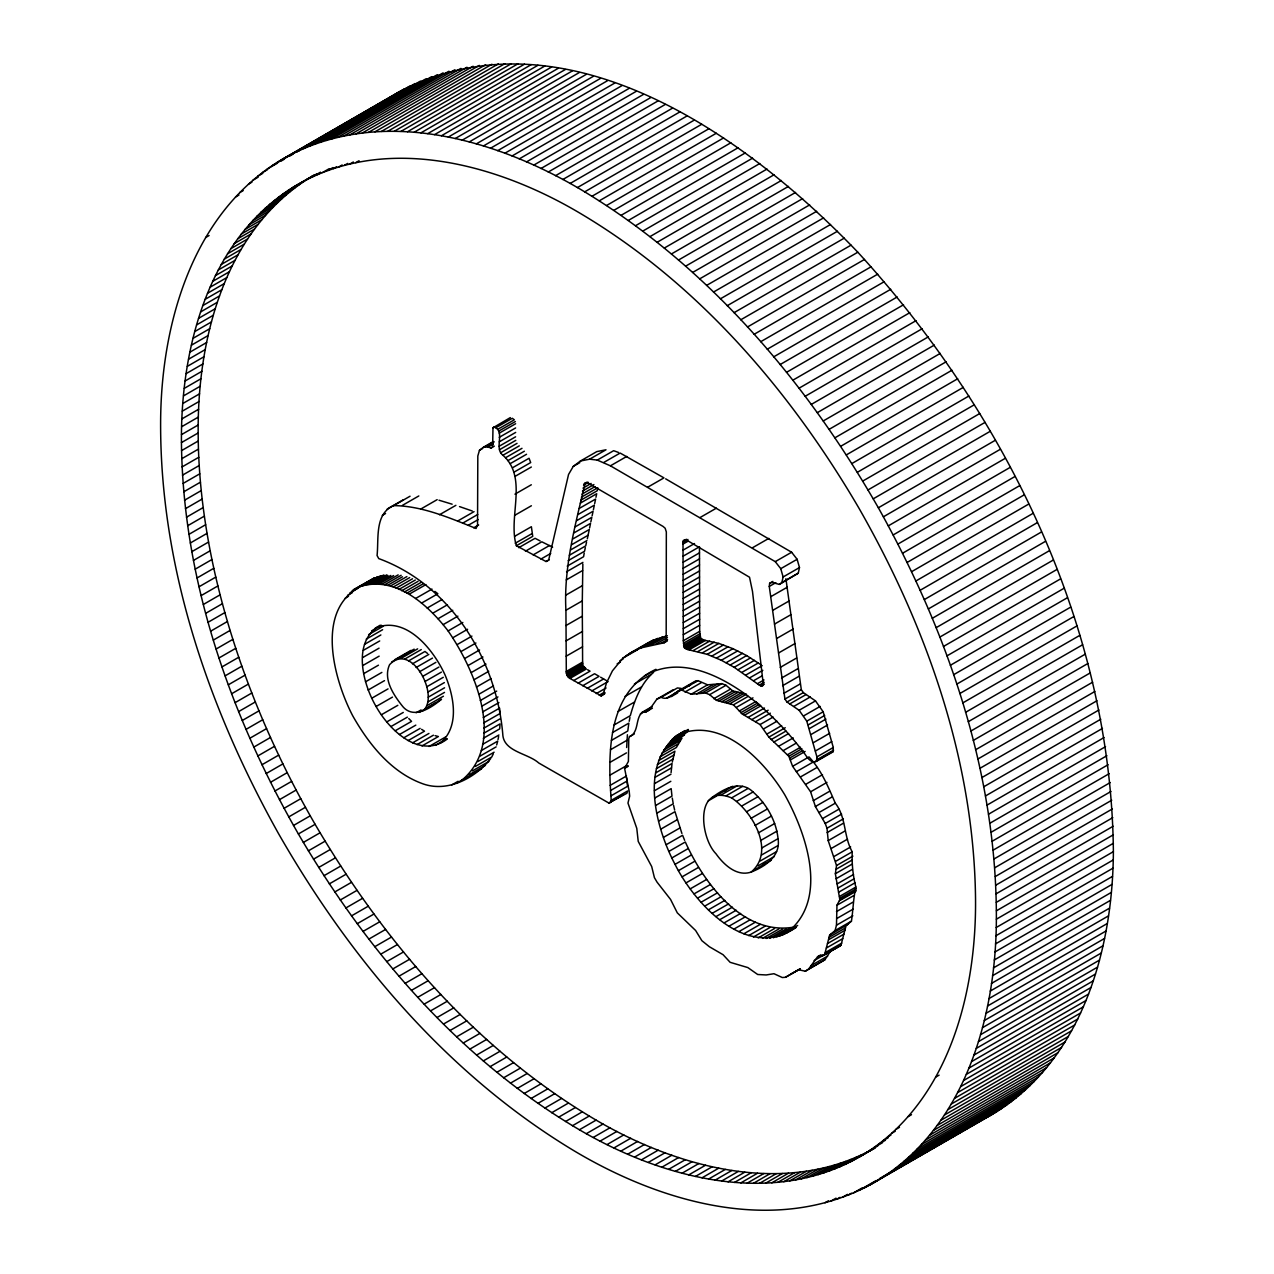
<?xml version="1.0" encoding="UTF-8"?>
<svg xmlns="http://www.w3.org/2000/svg" width="1274" height="1274" viewBox="0 0 1274 1274"><rect width="100%" height="100%" fill="white"/><g stroke="black" fill="none" stroke-linecap="round" stroke-linejoin="round"><path stroke-width="1.5" d="M580.45 460.997L589.623 459.181L605.994 449.786L596.821 451.601L580.45 460.997L573.284 466.38L568.554 474.454L548.632 560.21L546.036 561.516L516.368 545.75C507.673 517.34 528.407 477.639 502.912 455.264C493.611 448.305 505.921 431.265 493.962 426.997L492.99 427.793L492.624 446.871L491.047 448.018L486.557 446.617L483.594 447.126L479.454 450.311L477.814 456.028L477.543 524.84L476.078 528.487C449.722 517.977 422.395 505.905 393.682 505.619C374.508 513.645 378.872 538.647 377.072 555.528L378.76 558.601C450.693 584.909 496.414 659.55 502.752 733.967C503.278 751.803 527.786 753.093 538.743 762.983C562.041 776.423 585.499 789.593 608.829 803.018L626.904 793.272L627.604 790.963L611.233 800.359L610.533 802.652M565.927 610.262C563.522 567.137 575.625 523.63 585.276 482.655L588.795 483.531L663.021 526.401L665.155 528.248L666.334 531.927L666.175 641.045L664.104 642.797L641.363 647.781L632.605 651.699L622.827 658.18L612.428 670.857L606.488 682.896L603.223 694.298L601.264 695.859L569.94 678.421L567.758 676.605L566.309 673.006L565.927 610.262L582.298 600.866L582.855 564.016M181.449 442.604C180.51 346.735 209.191 236.725 297.097 184.873C385.369 134.009 495.029 163.438 577.584 211.787C696.623 281.602 789.418 389.478 858.596 507.578C926.692 626.49 974.069 760.817 975.534 898.966C976.457 994.819 947.792 1104.829 859.886 1156.681C771.614 1207.545 661.939 1178.116 579.399 1129.767C460.36 1059.968 367.565 952.076 298.387 833.976C230.291 715.064 182.915 580.737 181.449 442.604L198.171 432.953C197.39 338.773 224.574 231.518 308.977 178.153M611.233 800.359C607.809 754.128 606.886 692.435 655.935 669.312M996.364 919.207C996.937 774.401 948.445 633.098 878.359 507.785C806.474 382.2 709.427 267.429 584.702 191.848C497.8 139.423 382.614 105.551 287.398 156.447C193.807 207.694 160.954 322.211 160.62 422.347C160.046 567.169 208.538 708.455 278.608 833.769C350.509 959.354 447.556 1074.141 572.281 1149.721C659.184 1202.146 774.369 1236.003 869.585 1185.107C963.16 1133.86 996.029 1019.359 996.364 919.207L1113.38 851.653C1111.326 628.496 1006.571 414.735 857.816 252.22C746.437 135.808 564.334 5.86 399.224 91.824L282.207 159.377M683.007 544.062L683.469 540.319L686.304 539.905L749.526 577.233L752.504 591.454L763.237 683.867L762.457 686.129L759.32 685.125L734.174 667.289L721.339 660.266L707.15 654.326L687.434 649.469L684.329 647.606L683.31 640.742L683.007 544.062L687.912 541.259M425.134 708.631C437.508 690.986 410.547 642.239 389.589 664.662C382.964 678.883 393.284 694.521 401.931 705.477C412.935 720.304 431.138 707.914 441.505 699.235L422.554 710.828M783.096 934.798L796.186 927.297C748.204 961.344 695.365 905.066 675.029 864.361C654.342 825.265 637.127 756.549 685.221 730.559M460.949 780.978C506.941 743.841 475.075 670.14 448.114 630.933C428.351 605.293 396.755 576.246 361.498 586.104C314.264 609.179 334.011 679.918 352.707 715.781C368.919 744.43 391.691 773.079 423.876 784.163C448.496 792.364 475.68 777.729 490.729 758.54M869.585 1185.107L991.793 1114.623C1081.722 1061.672 1112.887 950.006 1113.38 851.653M751.15 872.069C775.404 851.605 753.109 812.175 731.61 797.89C694.728 782.937 699.76 837.321 715.956 853.723C723.648 864.552 736.738 876.974 751.15 872.069C765.292 866.479 780.93 856.112 778.048 838.658C776.153 820.663 766.502 803.862 753.045 791.966C740.497 779.561 723.345 788.972 711.863 797.683M626.649 747.504L627.413 734.748M791.281 973.862L798.639 969.753L805.311 971.218L808.56 969.132L817.589 956.726L824.644 954.529L829.645 935.068L835.075 930.561L836.477 925.195L836.97 905.209L839.837 899.731L835.362 873.725L836.524 865.524L828.211 840.633L827.001 828.243L825.234 823.498L815.392 806.522L810.598 791.791L792.619 766.311L788.829 756.262L768.875 737.12L760.052 724.572L742.376 714.077L733.426 704.825L716.418 700.334L709.634 694.664L705.557 693.024L691.209 694.219L681.574 690.03C674.185 691.129 669.821 701.464 661.063 697.34L656.874 699.139L649.151 710.048L645.854 711.959L642.335 712.182C635.79 717.979 638.624 728.839 632.286 735.018L629.467 736.722L628.767 738.617L628.401 761.422L624.594 768.349L629.197 791.313L629.659 796.123L627.971 803.066L636.777 828.339L638.226 841.413L651.699 866.559L654.422 877.659L657.034 882.118L670.554 899.428L677.29 912.837L695.62 930.498L701.878 940.69L709.379 946.741L723.075 954.704L730.129 962.316L747.822 967.571L757.696 974.499L766.152 974.96L773.971 973.718L782.3 977.524L785.469 977.301L800.183 968.829L785.469 977.301M823.593 955.5L841.015 945.133L846.016 925.672L851.446 921.166C853.15 909.684 853.405 897.899 855.857 887.07C852.832 875.397 851.812 863.629 852.21 851.828C843.468 836.301 846.398 817.414 835.314 803.161C828.132 786.759 821.571 770.308 808.99 756.915L792.619 766.311M671.079 772.633L672.035 763.508L655.664 772.904M447.27 738.984C419.831 759.925 389.096 729.891 376.101 706.513C362.564 683.437 351.704 641.379 380.225 625.2M644.469 675.889C683.198 652.893 728.648 679.711 759.193 704.777C774.656 718.44 789.036 733.378 801.601 749.765C805.63 753.842 807.923 761.342 814.373 762.011L816.491 761.326L816.921 756.899L806.792 721.164L799.117 710.287L786.966 702.006L784.943 699.06L769.273 586.438L769.639 583.285L772.904 581.406M584.225 553.075L583.588 556.722L567.217 566.118M672.29 762.091L674.917 751.214L658.547 760.61M498.023 739.589L498.628 736.515M629.213 721.275L629.945 717.517M587.33 538.806L589.289 529.506L572.918 538.902M589.607 527.977L590.531 523.391L574.16 532.787M595.961 497.29L596.694 493.739L580.323 503.134M594.655 503.628L595.611 499.058L579.24 508.453M590.849 521.878L591.805 517.308L575.434 526.703M592.123 515.795L593.079 511.24L576.708 520.636M593.397 509.711L594.353 505.157L577.982 514.553M585.323 547.677L584.543 551.244L568.188 560.64M769.639 583.285L771.885 582.425L779.37 584.4L781.886 582.568L783.112 576.979L780.755 568.682L775.261 561.643L610.421 465.822L597.283 460.089L589.623 459.181M779.37 584.4L798.257 573.173L799.483 567.583L797.126 559.286L791.632 552.247L665.665 478.849M586.518 542.342L585.706 545.877L569.335 555.273M496.669 744.971L497.72 741.134L481.349 750.529M653.642 672.306C640.933 683.326 634.723 699.808 630.312 715.654L613.957 725.049M816.491 761.326L832.862 751.931L833.292 747.504L823.163 711.768L815.487 700.891L803.337 692.61L801.314 689.664L785.915 578.73M665.649 747.472L682.02 738.076L676.335 747.504L659.964 756.899M493.309 753.826L491.7 757.074L475.329 766.47M805.311 971.218L824.931 959.736L830.457 951.216M672.083 739.35L688.454 729.954L685.826 733.123L669.455 742.519M786.138 933.301C829.708 900.718 806.522 833.801 784.768 794.801C764.113 760.578 720.925 715.096 677.035 735.257M440.724 742.742C459.994 725.957 453.799 695.811 445.04 674.933C433.606 649.851 406.342 615.262 375.304 628.018M724.603 791.441L728.234 788.288M688.693 686.24L691.145 684.154L674.774 693.55M692.196 683.326L697.945 680.635L707.58 684.823L721.928 683.628L726.005 685.285L732.789 690.938L746.468 694.203L730.098 703.598M384.207 101.522L399.224 91.824M310.585 177.182L313.818 175.223L292.256 187.804M277.111 162.451L404.415 88.893M272.11 165.684L409.702 86.122M298.052 151.08L415.069 83.527M267.19 169.076L277.525 163.12M280.965 161.129L284.405 159.139M289.564 156.161L293.004 154.17M296.444 152.179L299.884 150.205M305.059 147.211L308.499 145.236M313.659 142.258L317.099 140.267M320.538 138.277L323.978 136.286M329.138 133.308L332.594 131.318M336.033 129.343L354.952 118.402M360.112 115.424L370.447 109.468M373.887 107.478L379.047 104.5M303.499 148.628L420.516 81.074M262.38 172.611L267.54 169.633M309.025 146.335L426.042 78.781M257.651 176.306L262.81 173.328M314.646 144.201L431.663 76.647M253.032 180.144L258.192 177.166M320.347 142.226L437.364 74.672M248.494 184.141L251.949 182.15M326.112 140.427L443.129 72.857M331.973 138.77L448.989 71.217M239.751 192.565L243.191 190.59M337.897 137.289L454.914 69.736M235.531 197.008L238.971 195.018M343.9 135.968L460.917 68.398M349.968 134.805L466.985 67.251M356.115 133.802L473.132 66.248M362.326 132.974L479.343 65.404M368.6 132.305L485.617 64.735M374.938 131.795L491.955 64.241M381.34 131.445L498.357 63.891M387.79 131.27L504.822 63.716M205.64 237.537L209.079 235.547M287.494 190.877L304.215 181.226M307.05 179.475L317.083 173.694M312.146 177.006L320.507 172.181M282.828 194.094L299.549 184.427M317.322 174.681L320.666 172.754M278.242 197.454L294.963 187.804M322.577 172.5L329.265 168.646M273.767 200.958L290.472 191.307M394.319 131.254L511.336 63.7M327.928 170.477L332.944 167.579M269.355 204.604L286.077 194.954M333.342 168.614L336.67 166.687M265.056 208.395L281.777 198.744M338.82 166.894L342.165 164.967M260.852 212.328L277.573 202.677M400.896 131.413L517.913 63.843M344.378 165.333L347.722 163.406M256.743 216.389L273.464 206.738M350.016 163.916L353.36 161.989M252.73 220.593L269.451 210.943M407.521 131.732L524.538 64.162M355.717 162.658L359.061 160.731M248.828 224.941L265.533 215.29M245.006 229.431L261.727 219.781M414.209 132.209L531.226 64.64M241.296 234.05L258.017 224.399M420.93 132.846L537.947 65.293M237.697 238.795L254.418 229.145M234.193 243.668L250.914 234.018M427.714 133.659L544.731 66.089M230.801 248.685L247.506 239.034M227.505 253.829L244.21 244.178M434.545 134.63L551.562 67.06M224.32 259.1L241.025 249.449M441.409 135.761L558.426 68.207M221.23 264.482L237.951 254.832M448.321 137.051L565.337 69.497M218.268 270.008L234.989 260.358M215.402 275.646L232.123 265.995M455.264 138.516L572.281 70.962M212.662 281.395L229.384 271.744M462.255 140.14L579.272 72.57M210.019 287.271L226.74 277.621M207.503 293.275L224.208 283.624M469.278 141.924L586.295 74.354M205.082 299.374L221.803 289.724M476.333 143.866L593.35 76.313M202.789 305.601L219.51 295.95M483.419 145.969L600.452 78.415M200.607 311.939L217.328 302.288M490.538 148.23L607.555 80.676M198.537 318.373L215.258 308.722M497.688 150.666L614.705 83.097M196.578 324.918L213.299 315.267M194.747 331.574L211.468 321.924M504.854 153.246L621.871 85.676M193.027 338.343L209.748 328.692M512.052 155.985L629.069 88.416M191.418 345.19L208.14 335.54M519.251 158.884L636.283 91.314M189.937 352.15L206.659 342.499M526.481 161.925L643.497 94.372M188.568 359.22L205.289 349.554M533.726 165.142L650.743 97.572M187.326 366.371L204.047 356.704M186.195 373.601L202.916 363.95M540.988 168.502L658.005 100.933M185.192 380.942L201.913 371.291M548.266 172.022L665.283 104.452M184.3 388.363L201.021 378.712M555.544 175.685L672.561 108.115M183.536 395.88L200.257 386.213M562.821 179.507L679.838 111.937M182.883 403.46L199.604 393.809M570.115 183.472L687.132 115.902M182.357 411.136L199.078 401.485M577.409 187.581L694.426 120.027M181.943 418.891L198.664 409.241M584.702 191.848L701.719 124.279M181.656 426.726L198.378 417.076M591.996 196.26L709.013 128.69M181.497 434.625L198.218 424.975M599.29 200.814L716.307 133.244M181.529 450.646L198.25 440.995L198.171 432.953M606.567 205.496L723.584 137.942M181.72 458.751L198.441 449.101L198.25 440.995M613.845 210.337L730.862 142.784M182.039 466.937L198.76 457.286L198.441 449.101M621.107 215.322L738.124 147.752M182.485 475.17L199.206 465.52L198.76 457.286M628.353 220.434L745.37 152.88M183.042 483.467L199.763 473.817L199.206 465.52M635.583 225.689L752.6 158.135M183.727 491.828L200.432 482.177L199.763 473.817M642.797 231.088L759.814 163.518M184.523 500.236L201.244 490.586L200.432 482.177M649.995 236.598L767.012 169.044M185.447 508.692L202.152 499.042L201.244 490.586M657.177 242.267L774.194 174.697M186.482 517.212L203.203 507.562L202.152 499.042M664.327 248.048L781.344 180.494M187.644 525.764L204.366 516.113L203.203 507.562M671.446 253.956L788.463 186.402M188.918 534.363L205.64 524.713L204.366 516.113M678.548 260.007L795.565 192.438M190.32 543.011L207.041 533.36L205.64 524.713M685.619 266.17L802.636 198.617M191.833 551.69L208.554 542.039L207.041 533.36M193.473 560.417L210.178 550.766L208.554 542.039M692.642 272.461L809.659 204.907M195.209 569.175L211.93 559.525L210.178 550.766M699.649 278.879L816.666 211.309M197.088 577.95L213.793 568.3L211.93 559.525M706.608 285.408L823.625 217.854M199.062 586.757L215.784 577.106L213.793 568.3M713.536 292.049L830.552 224.495M201.165 595.595L217.886 585.944L215.784 577.106M720.415 298.817L837.432 231.263M203.378 604.465L220.099 594.815L217.886 585.944M727.247 305.696L844.264 238.142M205.703 613.335L222.424 603.685L220.099 594.815M734.047 312.687L851.064 245.134M208.156 622.238L224.861 612.587L222.424 603.685M740.783 319.79L857.816 252.22M210.704 631.156L227.425 621.505L224.861 612.587M747.488 326.988L864.505 259.434M213.363 640.074L230.084 630.423L227.425 621.505M754.128 334.298L871.145 266.744M216.15 649.007L232.871 639.357L230.084 630.423M760.721 341.703L877.738 274.149M219.032 657.957L235.754 648.307L232.871 639.357M767.267 349.219L884.283 281.665M222.026 666.891L238.748 657.241L235.754 648.307M773.732 356.831L890.749 289.278M225.132 675.841L241.853 666.191L238.748 657.241M780.15 364.539L897.183 296.985M228.349 684.791L245.07 675.14L241.853 666.191M786.52 372.342L903.537 304.773M231.677 693.725L248.382 684.074L245.07 675.14M792.81 380.225L909.827 312.671M235.101 702.659L251.822 693.008L248.382 684.074M238.636 711.593L255.341 701.942L251.822 693.008M799.037 388.204L916.054 320.65M242.267 720.495L258.988 710.844L255.341 701.942M805.2 396.262L922.217 328.708M245.993 729.397L262.715 719.746L258.988 710.844M811.299 404.415L928.316 336.862M249.831 738.267L266.553 728.617L262.715 719.746M817.319 412.649L934.336 345.079M253.781 747.121L270.486 737.471L266.553 728.617M823.259 420.961L940.276 353.392M257.81 755.96L274.531 746.309L270.486 737.471M829.135 429.338L946.152 361.784M261.95 764.766L278.672 755.116L274.531 746.309M834.932 437.794L951.949 370.24M266.186 773.557L282.892 763.906L278.672 755.116M840.649 446.33L957.682 378.76M270.502 782.3L287.223 772.649L282.892 763.906M846.302 454.914L963.319 387.36M274.929 791.011L291.635 781.36L287.223 772.649M851.86 463.577L968.877 396.023M279.436 799.69L296.157 790.039L291.635 781.36M857.338 472.304L974.355 404.75M284.038 808.337L300.76 798.687L296.157 790.039M862.721 481.094L979.738 413.54M288.736 816.921L305.457 807.27L300.76 798.687M868.024 489.933L985.041 422.379M293.514 825.472L310.235 815.822L305.457 807.27M873.247 498.835L990.264 431.281M298.387 833.976L315.108 824.326C384.286 942.426 477.065 1050.302 596.121 1120.117C678.198 1168.131 786.838 1197.576 874.951 1147.954L859.886 1156.681M878.359 507.785L995.392 440.231M303.339 842.433L320.061 832.782M883.408 516.798L1000.424 449.228M308.372 850.841L325.093 841.19M888.344 525.843L1005.361 458.274M313.5 859.186L330.205 849.535M893.185 534.937L1010.202 467.367M318.691 867.483L335.412 857.832M897.947 544.062L1014.964 476.508M323.978 875.716L340.684 866.065M329.329 883.885L346.05 874.235M902.597 553.235L1019.614 485.681M334.759 891.991L351.481 882.341M907.152 562.439L1024.169 494.885M340.269 900.017L356.991 890.367M911.611 571.692L1028.628 504.122M345.859 907.98L362.564 898.329M915.958 580.96L1032.975 513.39M351.497 915.879L368.218 906.228M920.21 590.26L1037.227 522.69M357.23 923.698L373.935 914.047M924.351 599.576L1041.384 532.022M363.01 931.437L379.732 921.787M928.396 608.924L1045.413 541.37M368.855 939.097L385.576 929.447M932.329 618.288L1049.346 550.718M374.779 946.693L391.5 937.043M936.167 627.668L1053.184 560.098M380.751 954.178L397.472 944.528M939.878 637.064L1056.894 569.494M386.802 961.599L403.508 951.949M943.493 646.459L1060.509 578.906M392.886 968.909L409.607 959.258M946.98 655.871L1063.997 588.317M399.049 976.155L415.77 966.504M950.372 665.283L1067.389 597.729M405.259 983.289L421.981 973.639M953.637 674.71L1070.654 607.141M411.518 990.328L428.239 980.677M956.806 684.122L1073.823 616.552M417.824 997.271L434.545 987.621M959.848 693.534L1076.864 625.964M424.194 1004.119L440.9 994.468M962.762 702.929L1079.779 635.376M430.596 1010.871L447.317 1001.221M437.046 1017.512L453.767 1007.861M965.581 712.325L1082.597 644.771M443.543 1024.041L460.264 1014.391M968.272 721.705L1085.289 654.151M450.088 1030.475L466.81 1020.824M970.836 731.069L1087.853 663.515M456.665 1036.797L473.387 1027.147M973.288 740.417L1090.305 672.863M463.274 1042.992L479.995 1033.341M975.629 749.749L1092.646 682.195M469.931 1049.091L486.636 1039.441M977.827 759.049L1094.844 691.495M476.603 1055.063L493.325 1045.413M979.929 768.333L1096.946 700.764M483.324 1060.924L500.029 1051.273M981.888 777.57L1098.905 710.016M490.06 1066.672L506.781 1057.022M983.735 786.791L1100.752 719.237M496.828 1072.294L513.549 1062.643M985.455 795.963L1102.472 728.409M503.628 1077.788L520.333 1068.138M987.047 805.104L1104.064 737.55M510.444 1083.171L527.149 1073.52M988.528 814.213L1105.545 746.644M517.276 1088.426L533.997 1078.775M989.866 823.259L1106.899 755.705M524.14 1093.538L540.845 1083.887M991.092 832.272L1108.109 764.718M531.003 1098.538L547.724 1088.888M537.899 1103.395L554.604 1093.745M992.191 841.238L1109.208 773.668M544.794 1108.125L561.5 1098.475M993.163 850.14L1110.18 782.586M551.706 1112.728L568.411 1103.077M994.007 858.995L1111.024 791.441M558.617 1117.202L575.338 1107.552M994.723 867.785L1111.74 800.231M565.545 1121.518L582.266 1111.868M995.312 876.528L1112.329 808.958M572.472 1125.722L589.193 1116.056M995.774 885.191L1112.791 817.637M579.399 1129.767L596.121 1120.117M996.125 893.807L1113.142 826.253M586.327 1133.685L603.048 1124.034M996.332 902.342L1113.349 834.789M593.254 1137.443L609.975 1127.793M996.411 910.814L1113.428 843.261M600.181 1141.074L616.887 1131.423M607.093 1144.562L623.814 1134.911M614.004 1147.906L630.71 1138.255M996.188 927.536L1113.205 859.966M620.9 1151.107L637.605 1141.456M995.902 935.769L1112.919 868.215M627.779 1154.148L644.501 1144.498M995.472 943.938L1112.489 876.385M634.643 1157.063L651.364 1147.412M994.914 952.012L1111.931 884.459M641.491 1159.818L658.212 1150.167M994.23 960.007L1111.246 892.453M648.323 1162.414L665.044 1152.763M993.433 967.906L1110.45 900.352M655.139 1164.866L671.86 1155.215M992.494 975.725L1109.511 908.171M661.923 1167.175L678.644 1157.525M668.691 1169.325L685.412 1159.674M991.427 983.448L1108.46 915.895M675.427 1171.332L692.148 1161.681M990.248 991.076L1107.265 923.523M682.131 1173.179L698.853 1163.528M988.942 998.609L1105.959 931.039M688.804 1174.883L705.525 1165.232M987.509 1006.03L1104.526 938.476M695.445 1176.428L712.166 1166.777M985.949 1013.356L1102.966 945.802M702.038 1177.813L718.759 1168.162M708.615 1179.055L725.336 1169.405M984.261 1020.585L1101.277 953.016M715.144 1180.122L731.849 1170.472M982.445 1027.704L1099.462 960.134M721.625 1181.046L738.347 1171.395M980.518 1034.711L1097.535 967.141M728.059 1181.826L744.78 1172.176M734.461 1182.431L751.182 1172.781M978.464 1041.606L1095.481 974.037M740.815 1182.893L757.52 1173.243M976.282 1048.391L1093.315 980.821M747.105 1183.196L763.827 1173.545M935.737 1077.071L939.081 1075.145M973.989 1055.047L1091.006 987.493M753.364 1183.339L770.069 1173.688M759.559 1183.339L776.264 1173.688M971.584 1061.608L1088.601 994.039M765.69 1183.164L782.411 1173.513M969.036 1068.042L1086.053 1000.472M771.773 1182.845L788.495 1173.195M777.793 1182.368L794.514 1172.717M966.377 1074.348L1083.41 1006.794M783.765 1181.731L800.47 1172.08M789.657 1180.934L806.378 1171.284M963.606 1080.527L1080.623 1012.973M795.502 1179.995L812.207 1170.344M908.155 1116.613L911.499 1114.686M960.723 1086.595L1077.74 1019.041M801.266 1178.896L817.988 1169.245M806.968 1177.638L823.689 1167.987M812.605 1176.236L829.31 1166.586M957.714 1092.535L1074.73 1024.981M896.132 1129.242L899.476 1127.315M818.163 1174.66L834.884 1165.009M891.927 1133.175L895.272 1131.232M823.641 1172.956L840.362 1163.289M887.612 1136.965L890.956 1135.023M954.592 1098.347L1071.609 1030.777M829.056 1171.077L845.777 1161.426M883.216 1140.612L888.233 1137.714M834.39 1169.054L851.112 1159.404M878.741 1144.116L885.414 1140.246M839.662 1166.888L856.367 1157.238M844.837 1164.563L861.558 1154.913M874.155 1147.476L882.516 1142.651M869.489 1150.693L877.85 1145.867M849.933 1162.079L874.76 1147.97M951.344 1104.017L1068.36 1036.463M947.999 1109.574L1065.016 1042.005M944.528 1114.973L1061.561 1047.419M940.96 1120.26L1057.977 1052.69M937.282 1125.404L1054.299 1057.834M933.476 1130.404L1050.493 1062.834M929.574 1135.261L1046.591 1067.708M925.561 1139.975L1042.578 1072.421M921.452 1144.562L1038.469 1076.992M917.232 1148.989L1034.249 1081.435M825.011 1202.783L828.45 1200.793M912.901 1153.273L1029.918 1085.719M830.871 1201.143L836.031 1198.149M908.473 1157.413L1025.506 1089.859M836.636 1199.328L840.076 1197.337M903.951 1161.41L1020.968 1093.856M842.337 1197.353L847.497 1194.375M899.333 1165.248L1016.349 1097.694M847.958 1195.219L851.398 1193.228M894.603 1168.943L1011.62 1101.389M853.484 1192.926L862.084 1187.957M858.931 1190.473L876.146 1180.552M879.586 1178.561L1006.81 1104.924M884.873 1175.87L1001.89 1108.316M864.298 1187.878L996.889 1111.549M492.99 427.793L510.333 417.601M495.92 427.682L512.291 418.286L514.346 419.799L497.975 429.195M498.994 430.946L515.365 421.551M499.265 433.128L515.636 423.732M499.249 437.332L515.62 427.937M483.594 447.126L493.42 441.489M485.123 446.744L493.309 442.046M479.454 450.311L482.719 448.432M485.999 446.553L494.185 441.855M486.557 446.617L493.102 442.858M488.117 447.047L493.038 444.228M499.312 441.807L515.683 432.412M491.047 448.018L494.328 446.139M387.185 509.043L403.555 499.647M393.682 505.619L410.053 496.223M499.233 446.203L515.604 436.807M382.296 515.397L385.56 513.518M402.457 505.348L418.827 495.952M499.424 449.754L515.795 440.358M500.666 452.748L517.037 443.352M502.912 455.264L519.282 445.868M505.619 457.7L521.99 448.321M420.786 509.043L437.157 499.647M507.976 460.615L524.347 451.219M510.173 463.672L526.544 454.277M512.674 467.669L529.044 458.274L530.685 462.573L514.314 471.969M439.514 514.728L455.885 505.332M514.967 476.412L531.338 467.017M457.684 521.018L474.055 511.622M463.003 522.961L477.734 514.505M514.951 494.169L531.322 484.773M353.535 589.655L374.492 577.855L352.181 590.706M359.794 586.645L377.868 576.708L361.498 586.104M349.952 592.824L358.137 588.126M363.233 585.626L379.604 576.23L384.159 575.195L367.788 584.591M468.402 525.207L478.212 519.569M347.515 595.388L352.436 592.569M365.128 585.132L381.499 575.737M573.284 466.38L579.829 462.621M345.238 598.143L348.503 596.264M370.479 584.209L386.85 574.813M373.234 583.986L387.965 575.529M376.037 583.922L390.784 575.466M473.737 527.802L478.658 524.984M378.904 584.018L393.634 575.561M597.283 460.089L613.654 450.693L618.527 452.461M381.802 584.272L398.173 574.877M384.764 584.686L401.135 575.291M387.758 585.244L402.488 576.788M603.78 462.446L620.151 453.05L663.961 477.877L647.59 487.273M390.529 585.976L406.9 576.581M515.014 515.158L531.385 505.762M393.332 586.98L409.702 577.584M396.15 588.158L412.521 578.762M610.421 465.822L626.776 456.426M398.937 589.432L415.308 580.036M583.938 483.929L587.218 482.05M583.556 485.155L588.461 482.336M401.692 590.738L418.063 581.342M582.982 488.133L591.168 483.435M404.399 591.98L420.77 582.584M582.457 491.127L593.907 484.55M407.027 593.079L423.398 583.683M581.931 494.153L595.022 486.636M409.559 593.987L425.914 584.591M581.406 497.163L597.777 487.767L597.251 490.761L580.88 500.156M515.014 536.115L531.385 526.719L532.739 536.354L516.368 545.75M415.611 598.477L431.982 589.082M515.222 543.25L531.592 533.854M371.642 630.901L381.467 625.263M421.487 603.143L437.858 593.748L434.912 591.423M518.709 547.693L535.08 538.297L540.112 540.924M368.648 634.611L383.378 626.155M366.275 639.102L382.63 629.706M525.429 551.196L541.8 541.8L552.629 547.167M427.188 608.048L441.919 599.592M364.507 644.357L380.878 634.962M363.329 650.345L379.7 640.949M533.153 554.891L549.524 545.495M432.698 613.24L447.429 604.784M362.692 657.559L379.063 648.163M540.924 559.063L550.75 553.426M438.017 618.75L452.748 610.294M571.755 544.651L588.126 535.255M362.787 665.538L379.158 656.142M546.036 561.516L549.301 559.636M570.561 549.97L586.932 540.574M443.161 624.626L457.892 616.17M363.711 673.643L378.442 665.187M394.622 659.773L410.976 650.377M391.835 661.843L414.177 649.151M448.114 630.933L462.844 622.476M401.278 658.244L417.649 648.848M365.495 681.813L381.866 672.417M404.893 658.976L421.264 649.581M408.604 660.872L424.975 651.476L427.523 653.451M566.548 571.771L582.919 562.375M452.859 637.717L467.59 629.26M412.442 663.818L428.812 654.422M368.138 690.03L384.509 680.635M566.213 579.941L582.584 570.545M416.12 667.496L432.491 658.101M457.207 644.564L471.937 636.108M371.674 698.279L388.044 688.884M419.544 671.748L435.899 662.353M461.188 651.46L475.935 643.02M422.554 676.462L438.925 667.066M700.031 517.547L716.402 508.151M565.99 595.054L582.361 585.658M376.101 706.513L392.472 697.117M464.851 658.435L479.581 649.979M425.038 681.494L441.409 672.099M426.901 686.718L443.272 677.322M683.183 541.147L686.447 539.268M381.452 714.714L397.822 705.318M468.195 665.474L482.942 657.018M683.039 542.278L687.944 539.459M428 691.989L444.371 682.593M683.071 550.129L694.521 543.552M428.207 697.181L444.578 687.785M471.253 672.576L485.983 664.12M386.898 721.832L403.269 712.437M428.144 701.799L444.515 692.403M683.103 556.181L699.474 546.785L699.681 631.347L700.684 638.21L703.805 640.074L718.855 643.418L732.948 648.673L746.644 655.584L760.912 664.741M565.959 625.55L582.329 616.154L582.298 600.866M390.991 726.53L407.362 717.135M427.061 705.621L443.416 696.225M416.184 712.755L421.105 709.937M474.008 679.759L488.738 671.302M419.512 712.198L435.883 702.802M683.135 562.232L699.506 552.836M395.179 730.766L411.55 721.371L408.763 718.552M683.151 568.268L699.522 558.872M476.492 687.02L491.223 678.564M399.447 734.525L415.818 725.129M566.07 640.87L582.441 631.474L582.329 616.154M683.167 574.303L699.537 564.908M478.706 694.346L493.436 685.89M403.778 737.789L420.133 728.394M683.167 580.339L699.537 570.943M408.158 740.576L424.513 731.18L421.598 729.333M480.33 700.509L496.701 691.113M683.167 586.374L699.537 576.979M412.569 742.838L428.94 733.442M752.456 547.772L768.827 538.392M566.166 656.19L582.537 646.794L582.441 631.474M481.588 706.322L497.959 696.926M417.044 744.589L433.415 735.194M683.183 592.41L699.553 583.014M422.012 745.927L438.383 736.531L435.071 735.639M482.543 711.975L498.914 702.595M683.198 598.462L699.569 589.066M429.035 746.484L445.406 737.089M483.228 717.517L499.599 708.121L500.013 713.52L483.642 722.915M435.294 745.37L446.76 738.793M566.229 671.494L582.6 662.098L582.537 646.794M683.214 604.497L699.585 595.101M566.309 673.006L582.68 663.611L582.6 662.098M566.58 674.36L582.951 664.964L582.68 663.611M567.041 675.538L583.412 666.143L586.311 669.025L569.94 678.421M567.758 676.605L584.113 667.21M683.23 610.533L699.601 601.137M568.714 677.561L585.084 668.165M483.786 728.187L500.156 718.791M775.261 561.643L791.632 552.247M683.246 616.568L699.617 607.172M573.682 680.555L590.053 671.159L587.569 669.742M483.69 733.298L500.045 723.903L499.695 728.887L483.324 738.283M629.213 653.673L648.976 642.303M683.262 622.604L699.633 613.224M578.205 683.135L594.576 673.739L599.083 676.335L582.712 685.731M625.948 655.807L653.148 640.217L667.337 635.71L650.982 645.09M622.827 658.18L637.557 649.724M641.363 647.781L657.718 638.385M619.881 660.84L623.161 658.961M780.755 568.682L797.126 559.286M646.093 646.3L662.464 636.904M617.173 663.818L620.438 661.939M655.951 644.118L667.417 637.541M683.278 628.655L699.649 619.26M482.559 744.382L498.93 734.987M660.999 643.29L667.544 639.532M664.104 642.797L667.385 640.918M587.234 688.342L603.605 678.946L606.615 680.698M783.112 576.979L799.483 567.583M683.294 634.691L699.665 625.295M769.273 586.438L775.818 582.68M591.741 690.97L608.112 681.574M781.886 582.568L798.257 573.173M479.757 756.278L496.127 746.883M683.31 640.742L699.681 631.347M683.358 643.29L699.729 633.895M477.766 761.597L494.121 752.201M596.264 693.597L606.09 687.96M683.517 645.09L699.888 635.694M683.819 646.507L700.19 637.111M770.977 596.566L787.348 587.171M599.146 695.254L604.067 692.435M600.293 695.715L605.198 692.897M684.329 647.606L700.684 638.21M601.264 695.859L604.545 693.98M685.062 648.418L701.433 639.022M472.447 770.866L488.818 761.47M686.097 649.023L702.468 639.628M469.087 774.751L485.458 765.356M687.434 649.469L703.805 640.074M451.569 785.039L458.114 781.281M456.363 783.303L481.636 768.732M689.154 649.804L705.525 640.408M634.388 684.011L650.759 674.631M693.279 650.52L709.65 641.125M697.865 651.54L714.236 642.144M772.777 610.342L789.147 600.946M625.056 696.384L641.427 686.989M702.484 652.814L718.855 643.418M707.15 654.326L723.521 644.931M711.847 656.078L728.218 646.682M618.113 711.449L634.484 702.054M774.528 624.085L790.899 614.689M716.577 658.069L732.948 648.673M721.339 660.266L737.71 650.887M656.874 699.139L673.245 689.744M661.063 697.34L677.418 687.944L681.208 688.406M726.132 662.703L742.503 653.307M677.927 691.081L696.018 680.778M666.732 698.025L683.103 688.645M642.335 712.182L652.161 706.544M681.574 690.03L697.945 680.635M640.36 713.95L650.186 708.312M671.095 696.687L677.641 692.929M645.854 711.959L652.415 708.169M612.476 732.534L628.846 723.138L627.779 731.005L611.409 740.401M730.273 664.98L746.644 655.584M776.774 638.433L793.145 629.038M684.998 692.005L701.369 682.609M734.174 667.289L750.545 657.894M691.209 694.219L707.58 684.823M738.076 669.742L754.447 660.346M696.703 693.964L713.074 684.568M701.671 693.152L718.042 683.756M629.467 736.722L634.372 733.904M705.557 693.024L721.928 683.628M741.962 672.338L758.333 662.942M778.605 652.957L794.976 643.561M610.485 749.749L626.856 740.353M709.634 694.664L726.005 685.285M745.847 675.029L762.202 665.649M749.717 677.832L762.808 670.331M713.774 698.709L730.145 689.314M716.418 700.334L732.789 690.938M610.119 762.266L626.49 752.87M753.571 680.73L761.756 676.032M719.093 700.939L735.464 691.543M780.245 667.401L796.616 658.005M721.801 701.719L738.172 692.323M724.54 702.484L740.911 693.088M757.441 683.692L763.986 679.934M727.263 702.993L743.634 693.597M759.32 685.125L764.225 682.307M760.212 685.667L763.476 683.788M761.056 686.049L764.32 684.17M675.045 736.579L684.871 730.942M673.516 737.901L688.247 729.445M610.198 775.022L626.569 765.626M670.745 740.895L687.116 731.499M733.426 704.825L748.157 696.368M624.945 767.681L628.225 765.801M781.567 678.039L797.938 668.643M624.594 768.349L627.859 766.47M668.197 744.175L684.568 734.779L666.939 745.831M736.611 707.245L752.982 697.849M663.579 750.195L679.95 740.799M661.636 753.412L678.007 744.016M782.602 685.699L798.957 676.303M739.318 711.003L755.689 701.608L760.801 705.892L744.43 715.287M610.135 785.373L626.505 775.977M740.72 712.723L757.09 703.328M742.376 714.077L758.731 704.681M610.58 790.501L626.951 781.105L626.649 777.681M657.368 764.543L673.739 755.148M783.733 693.39L800.104 683.995M656.413 768.636L672.783 759.24M611.154 795.724L627.525 786.329L626.951 781.105M748.109 717.421L764.48 708.026M784.943 699.06L801.314 689.664M751.787 719.603L768.158 710.207M608.829 803.018L623.559 794.562M655.091 777.283L671.462 767.888M786.966 702.006L803.337 692.61M755.609 721.61L770.34 713.153M789.657 703.981L806.012 694.585M654.581 783.606L670.952 774.21M760.052 724.572L773.143 717.055M793.909 706.353L810.28 696.958M654.454 790.708L670.825 781.312M763.874 728.744L776.965 721.227M799.117 710.287L815.487 700.891M654.804 798.018L671.175 788.622L671.971 796.123L655.6 805.518M766.884 734.079L781.615 725.623M803.798 715.797L820.169 706.401M768.875 737.12L785.246 727.725M771.216 739.557L785.947 731.101M806.792 721.164L823.163 711.768M773.875 742.025L788.606 733.569M808.321 724.842L824.692 715.447M656.874 813.21L673.245 803.814L672.29 798.05M778.494 746.357L793.224 737.901M809.547 728.489L825.918 719.093M658.626 821.077L674.997 811.681L681.909 833.467M811.204 734.397L827.574 725.002M783.112 750.673L796.202 743.156M716.211 795.709L732.582 786.313M787.459 754.734L800.566 747.217M708.233 800.836L716.418 796.139M660.824 829.135L677.195 819.739M721.068 795.024L737.439 785.644M788.829 756.262L801.919 748.746M813.306 742.71L829.677 733.314M789.864 757.95L802.954 750.434M726.26 795.724L742.631 786.329M790.406 759.909L805.136 751.453M731.61 797.89L747.981 788.495M663.515 837.368L679.886 827.973M815.376 751.023L831.747 741.627M736.675 801.362L753.045 791.966M816.921 756.899L833.292 747.504M666.222 844.694L682.593 835.298L684.632 840.314M796.346 771.71L812.716 762.314M817.239 759.559L833.61 750.163M814.373 762.011L829.103 753.555M741.707 806.044L758.078 796.648M668.946 851.382L685.316 841.987C704.124 883.853 744.143 937.537 796.314 926.66L779.943 936.056M800.613 776.885L816.984 767.489M746.58 811.761L762.951 802.365M671.876 857.928L688.247 848.532M806.139 784.083L822.51 774.688M751.103 818.306L767.474 808.91M675.029 864.361L691.4 854.965M810.598 791.791L826.969 782.395M755.084 825.441L771.455 816.045M678.405 870.668L694.776 861.272M813.242 800.677L829.613 791.281M682.068 876.846L698.439 867.451M758.301 832.925L774.672 823.53M815.392 806.522L831.763 797.126M685.985 882.914L702.356 873.518M760.578 840.537L776.949 831.142M818.943 812.557L835.314 803.161M690.221 888.87L706.592 879.474M761.677 848.054L778.048 838.658M822.606 818.561L838.977 809.165M761.486 855.045L777.857 845.649M694.091 893.87L710.462 884.475M760.228 860.985L776.599 851.589M825.234 823.498L841.604 814.102M697.579 898.122L713.95 888.726M758.014 865.858L774.385 856.462M754.956 869.569L771.327 860.173M827.001 828.243L843.372 818.848M701.146 902.199L717.517 892.803M827.113 832.575L843.484 823.179M704.777 906.101L721.148 896.705M828.211 840.633L844.582 831.237M708.471 909.795L724.842 900.399M712.214 913.299L728.585 903.903M831.126 848.564L847.497 839.168M716.02 916.579L732.375 907.184M719.858 919.637L736.229 910.241M834.279 856.335L850.65 846.939M724.237 922.838L740.608 913.442M835.84 861.224L852.21 851.828M729.158 926.102L745.529 916.707M836.524 865.524L852.895 856.128M835.999 869.314L852.37 859.918M734.063 929.017L750.434 919.621M835.362 873.725L851.733 864.329M738.968 931.597L755.339 922.201M836.031 878.757L852.402 869.362M743.841 933.794L760.212 924.398M837.145 883.901L853.516 874.505M748.682 935.594L765.053 926.198M837.894 888.089L854.265 878.71M753.46 936.979L769.83 927.583M758.189 937.919L774.56 928.523M838.579 892.246L854.95 882.85M762.505 938.381L778.876 928.985M766.231 938.476L782.602 929.08M839.486 896.466L855.857 887.07M769.83 938.285L786.201 928.889M839.837 898.202L856.208 888.806M773.318 937.807L789.689 928.412M839.837 899.731L856.208 890.335M839.47 900.75L855.841 891.354M776.678 937.059L793.049 927.663M794.387 927.361L797.651 925.481M836.97 905.209L853.341 895.813M836.461 911.627L852.832 902.231M836.699 918.57L853.07 909.174M836.477 925.195L852.847 915.799M835.075 930.561L851.446 921.166M829.645 935.068L847.895 924.367M829.119 937.298L845.49 927.902M828.737 939.655L845.108 930.259M827.495 943.572L843.866 934.176M826.396 948.015L842.767 938.62M817.589 956.726L820.854 954.847M825.361 952.522L841.732 943.126M822.303 955.819L839.964 946.104M814.086 960.612L841.015 945.133M811.315 965.469L827.686 956.073M808.56 969.132L824.931 959.736M991.793 1114.623L975.948 1122.92M650.361 641.618L653.148 640.217M830.744 752.615L832.862 751.931M763.062 863.868L767.521 862.673M439.02 500.22L452.143 504.201M459.516 506.59L472.24 510.985M600.595 677.195L603.605 678.946M310.235 815.822L315.108 824.326M673.596 805.391L674.647 810.105"/></g></svg>
